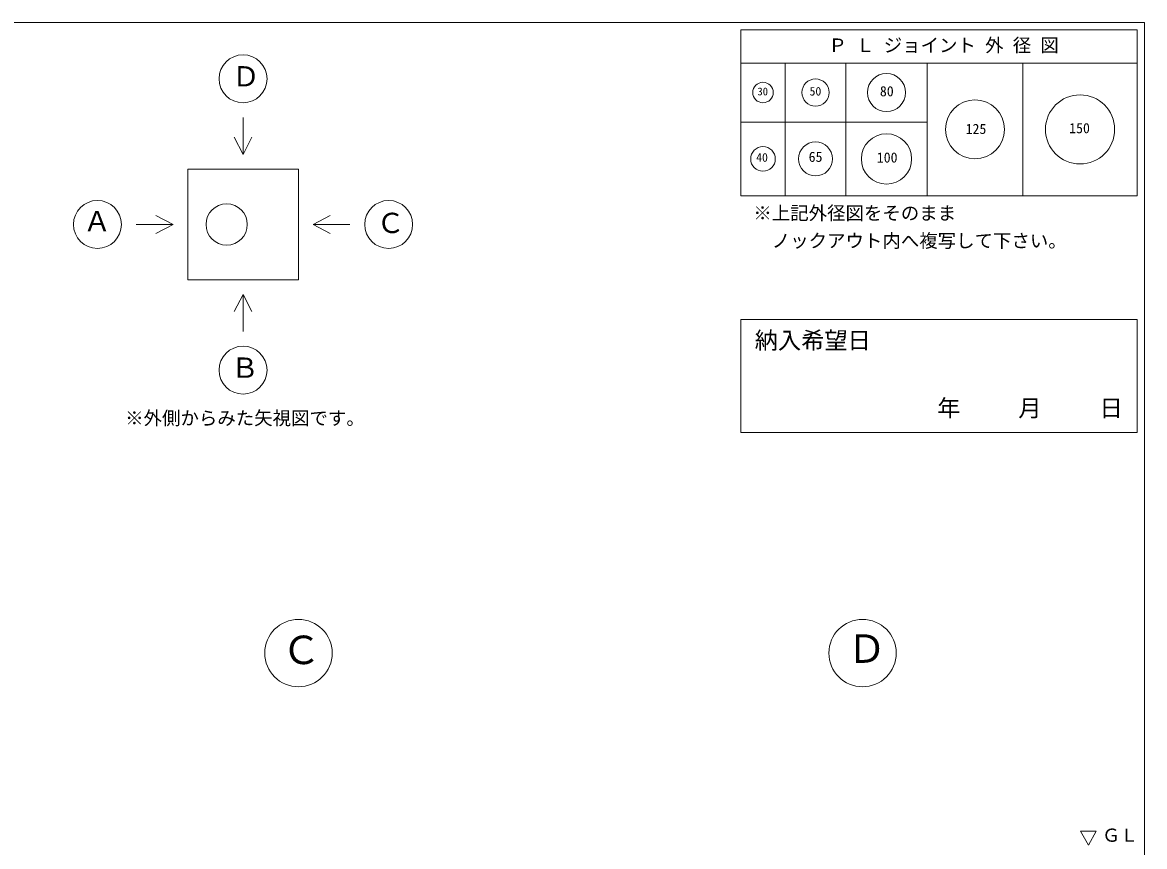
# Model space of a CAD drawing. Units: millimetres, scale not verified. Extents: x -6420 to 6420, y -3095 to 3095.
# Drawn here: x 2362 to 6420, y 116 to 3095 of the extents above; entities that cross this region are included whole.
import ezdxf
from ezdxf.enums import TextEntityAlignment as Align

# ---------------------------------------------------------------- set-up
doc = ezdxf.new("R2010")
doc.units = ezdxf.units.MM
doc.header["$LTSCALE"] = 20
for name, color, linetype, lineweight in [('0-2_waku', 7, 'Continuous', 18), ('0-3_gaikei', 7, 'Continuous', 18), ('0-5_sunpou', 7, 'Continuous', 5), ('0-D_文字１', 7, 'Continuous', 18)]:
    doc.layers.add(name, color=color, linetype=linetype, lineweight=lineweight)
doc.styles.add('ＭＳ ゴシック', font='')
doc.styles.get('ＭＳ ゴシック').set_extended_font_data('MS Gothic')

msp = doc.modelspace()

# ---------------------------------------------------------------- linework, layer by layer
at = {"layer": '0-2_waku'}
for p, q in [((-1740, 3095.44), (6420, 3095.44)), ((6420, 3095.44), (6420, -2604.56)), ((4960, 3068.78), (4960, 2468.78)), ((4960, 3068.78), (6393.33, 3068.78)), ((4960, 3068.78), (6393.33, 3068.78)), ((4960, 3068.78), (6393.33, 3068.78)), ((4960, 3068.78), (4960, 2468.78)), ((4960, 3068.78), (6393.33, 3068.78)), ((4960, 3068.78), (6393.33, 3068.78)), ((4960, 3068.78), (6393.33, 3068.78)), ((6393.33, 3068.78), (6393.33, 2468.78)), ((6393.33, 3068.78), (6393.33, 2468.78)), ((4960, 2948.78), (6393.33, 2948.78)), ((5120, 2948.78), (5120, 2468.78)), ((5340, 2948.78), (5340, 2468.78)), ((5633.33, 2948.78), (5633.33, 2468.78)), ((5980, 2948.78), (5980, 2468.78)), ((4960, 2735.44), (5633.33, 2735.44)), ((4960, 2468.78), (6393.33, 2468.78)), ((4960, 2468.78), (6393.33, 2468.78))]:
    msp.add_line(p, q, dxfattribs=at)
at = {"layer": '0-3_gaikei'}
for p, q in [((3159.48, 2751.74), (3159.48, 2618.41)), ((3159.48, 2618.41), (3127.31, 2680.24)), ((3159.48, 2618.41), (3191.65, 2680.24)), ((2959.48, 2565.07), (3359.48, 2565.07)), ((2959.48, 2565.07), (2959.48, 2165.07)), ((3359.48, 2565.07), (3359.48, 2165.07)), ((2906.15, 2365.07), (2844.31, 2397.24)), ((3412.81, 2365.07), (3474.65, 2397.24)), ((2772.81, 2365.07), (2906.15, 2365.07)), ((2906.15, 2365.07), (2844.31, 2332.9)), ((2959.48, 2165.07), (3359.48, 2165.07)), ((3159.48, 2111.74), (3127.31, 2049.9)), ((3159.48, 2111.74), (3191.65, 2049.9)), ((3159.48, 1978.41), (3159.48, 2111.74))]:
    msp.add_line(p, q, dxfattribs=at)
msp.add_lwpolyline([(3546.15, 2365.07), (3412.81, 2365.07), (3474.65, 2332.9)], dxfattribs=at)
for centre, radius in [((3159.48, 2891.74), 86.67), ((2632.81, 2365.07), 86.67), ((3100.16, 2365.07), 74.67), ((3686.15, 2365.07), 86.67), ((3159.48, 1838.41), 86.67), ((3360, 815.44), 121.88), ((5400, 815.44), 121.88)]:
    msp.add_circle(centre, radius, dxfattribs=at)
at = {"layer": '0-5_sunpou', "lineweight": 18}
msp.add_lwpolyline([(4960, 2021.72), (4960, 1612.78), (6393.33, 1612.78), (6393.33, 2021.72)], close=True, dxfattribs=at)
for centre, radius in [((5230, 2842.11), 49), ((5486.67, 2842.11), 69), ((5040, 2842.11), 37), ((5806.67, 2708.78), 106.5), ((6186.67, 2708.78), 125), ((5486.67, 2602.11), 91), ((5040, 2602.11), 44.5), ((5230, 2602.11), 61.5)]:
    msp.add_circle(centre, radius, dxfattribs=at)
at = {"layer": '0-D_文字１'}
for p, q in [((6188.3, 171.83), (6245.17, 171.83)), ((6216.74, 121.24), (6188.3, 171.83)), ((6216.74, 121.24), (6245.17, 171.83))]:
    msp.add_line(p, q, dxfattribs=at)

# ---------------------------------------------------------------- texts
at = {"layer": '0-5_sunpou', "style": 'ＭＳ ゴシック'}
for s, height, p in [('30', 28.04, (5019.95, 2823.58)), ('50', 31.16, (5208.41, 2821.77)), ('80', 36.66, (5462.85, 2817.43)), ('125', 36.66, (5772.95, 2681.36)), ('150', 36.66, (6147.48, 2684.01)), ('40', 31.16, (5015.28, 2582.52)), ('65', 36.66, (5205.22, 2580.39)), ('100', 36.66, (5451.72, 2577.93)), ('納入希望日', 61.58, (5010.02, 1896.77))]:
    msp.add_text(s, height=height, dxfattribs=at).set_placement(p, align=Align.BOTTOM_LEFT)
at = {"layer": '0-D_文字１', "style": 'ＭＳ ゴシック'}
for s, height, p in [('Ｐ Ｌ ジョイント 外 径 図', 48.88, (5276.83, 2973.87)), ('Ｄ', 73.31, (3119.79, 2841.97)), ('※上記外径図をそのまま', 48.88, (5005.06, 2367.18)), ('Ａ', 73.31, (2581.53, 2318.61)), ('Ｃ', 73.31, (3642.8, 2312)), ('\u3000ノックアウト内へ複写して下さい。', 48.88, (5005.06, 2267.18)), ('Ｂ', 73.31, (3116.14, 1788.64)), ('\u3000\u3000\u3000年     月     日', 61.58, (5418.36, 1651.92)), ('※外側からみた矢視図です。', 48.88, (2733.09, 1625.91)), ('Ｃ', 103.1, (3299.21, 744.49)), ('Ｄ', 103.1, (5345, 749.14)), ('ＧＬ', 47.65, (6266.44, 119.01))]:
    msp.add_text(s, height=height, dxfattribs=at).set_placement(p, align=Align.BOTTOM_LEFT)

doc.saveas('drawing.dxf')
